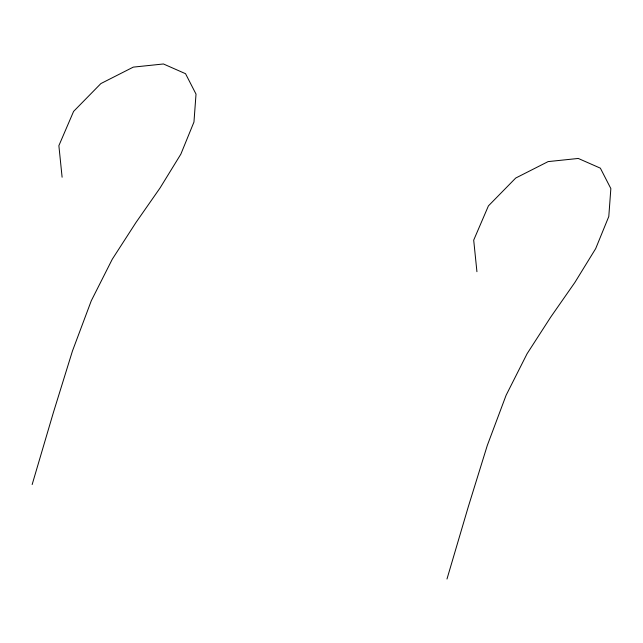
<?xml version="1.0" encoding="UTF-8"?>
<svg xmlns="http://www.w3.org/2000/svg" width="643" height="643" viewBox="0 0 643 643"><rect width="100%" height="100%" fill="white"/><g stroke="black" fill="none" stroke-linecap="round" stroke-linejoin="round"><path stroke-width="0.96" d="M32.15 484.549L53.385 412.549L72.458 350.982L91.274 300.787L112.268 259.233L135.898 222.607L160.067 187.957L180.852 154.143L193.961 122.025L196.019 94.103L185.538 73.696L163.451 63.978L133.286 67.121L100.879 83.574L73.599 111.4L58.875 145.664L62.106 177.219M446.981 579.021L468.217 507.022L487.29 445.454L506.105 395.26L527.091 353.714L550.73 317.079L574.89 282.43L595.683 248.616L608.792 216.498L610.85 188.584L600.369 168.169L578.282 158.451L548.117 161.602L515.71 178.047L488.423 205.881L473.698 240.136L476.929 271.692"/></g></svg>
